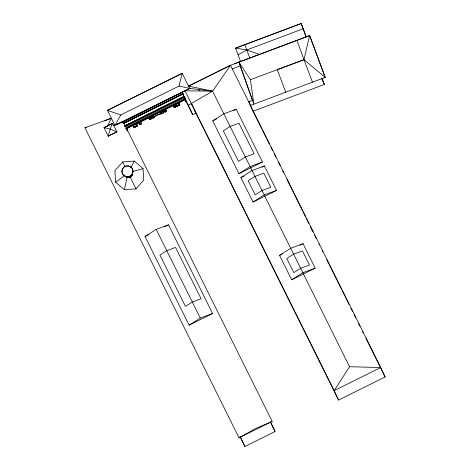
<?xml version="1.0" encoding="UTF-8"?>
<svg xmlns="http://www.w3.org/2000/svg" width="470" height="470" viewBox="0 0 470 470"><rect width="100%" height="100%" fill="white"/><g stroke="black" fill="none" stroke-linecap="round" stroke-linejoin="round"><path stroke-width="0.7" d="M124.35 189.733L115.602 182.219L114.897 170.722L122.647 161.968L134.308 161.098L143.056 168.613L143.761 180.11L136.012 188.864L124.35 189.733L127.106 177.507M179.029 86.063L182.196 73.314L107.448 110.333L114.968 125.449L120.731 114.962L179.029 86.063L189.686 88.389L212.581 91.174L250.111 166.58L262.436 162.015L236.199 109.228L223.873 113.793L212.71 120.872L238.948 173.659L262.436 162.015M108.223 136.153L110.115 129.038L112.647 123.316L116.889 131.858L108.223 136.153L103.982 127.611L112.647 123.316L104.005 127.664L110.115 129.038L116.889 131.858M185.979 101.309L186.314 101.579L184.17 97.102M133.198 125.455L134.22 127.582L137.428 125.972L136.265 123.745M107.371 126.36L111.372 118.217L84.906 127.769M130.801 167.808L134.308 161.098M230.5 65.306L212.581 91.174L185.016 90.792L334.182 390.617L380.735 367.54L349.545 366.712L334.182 390.617L338.565 400.052L385.118 376.975L380.735 367.54L230.5 65.306L188.552 86.104L230.5 65.306L309.654 35.591L325.199 77.38L250.457 105.45L249.065 101.714M115.602 182.219L124.703 175.439M238.948 173.659L250.111 166.58M145.024 236.463L156.187 229.383L168.513 224.819L212.605 313.525L189.116 325.17L145.024 236.463L148.937 234.518M240.91 177.595L252.073 170.522L264.399 165.951L276.548 190.391L253.06 202.035L240.91 177.595L243.924 176.103M253.06 202.035L264.222 194.956L276.548 190.391M303.438 273.975L291.694 279.797L279.55 255.357L290.713 248.278L303.038 243.713L315.182 268.153L304.066 273.663M189.116 325.17L200.279 318.09L212.605 313.525M291.694 279.797L302.856 272.718L315.182 268.153M191.549 103.676L195.931 113.111L192.712 114.709L188.329 105.268L212.581 91.174L188.552 86.104M238.084 54.79L246.726 49.967L303.062 28.811L301.211 23.5L235.611 48.14L240.611 61.582M116.266 124.785L189.686 88.389L182.196 73.314L107.471 110.374L120.731 114.962M116.202 124.926L190.256 88.196M121.172 122.541L182.243 92.296M121.865 122.276L182.29 92.396M182.871 93.665L123.146 123.275L182.9 93.724M123.692 123.246L183.171 93.742M183.341 93.824L123.645 123.428L182.736 94.188M125.026 125.69L129.973 123.24M146.382 115.085L147.703 114.451M148.25 114.175L149.566 113.529M157.415 109.639L184.24 96.338M124.744 125.907L183.87 96.597M124.779 125.972L183.899 96.661M124.861 126.136L184.698 96.473M124.82 126.271L184.675 96.603M124.908 126.283L184.692 96.644M126.013 126.994L185.121 97.69M108.2 136.1L116.865 131.806M184.927 98.841L185.004 98.782A4.024 0.805 -26.4 0 0 184.469 98.829M125.984 128.31L185.503 98.806M126.001 128.345L185.703 98.747M126.036 128.428L128.674 127.129M129.961 126.477L182.947 100.228M185.726 99.252L126.201 128.762L185.726 99.252M133.192 125.478L153.191 115.573M137.034 125.396L134.02 126.888M179.434 104.375L176.42 105.867M137.281 125.455L133.915 127.117L137.281 125.461L136.136 123.152M176.321 106.097L179.681 104.434L176.321 106.103L175.457 104.317M152.345 115.303L153.784 117.606A4.054 0.811 -26.4 0 1 154.336 116.895L155.335 116.166A4.013 0.799 -26.4 0 1 158.925 114.386L160.1 114.04A4.054 0.811 -26.4 0 1 160.981 114.034L160.012 111.502M178.671 102.724L179.669 104.875L176.655 106.367L175.439 103.888L176.632 106.496L179.84 104.969L176.62 106.561L175.31 103.87M212.71 120.872L216.623 118.934M233.185 110.72L236.199 109.228M262.013 167.138L264.399 165.951M164.253 226.928L168.513 224.819M279.55 255.357L282.811 253.741M300.024 245.205L303.038 243.713M84.882 127.723L239.036 437.846L272.165 421.367L123.111 121.501L113.317 125.749M239.994 436.648L244.893 446.5L275.05 431.548L270.667 422.107M272.165 421.367L255.192 428.728L239.036 437.846M234.495 63.767L309.654 35.591M232.127 68.973L240.711 65.747M248.654 101.814L253.001 100.239M250.404 105.591L253.03 111.249L324.359 84.465L322.062 78.29M252.461 100.386L238.954 62.093L250.434 79.688L303.967 59.678L309.63 35.544L325.199 77.38M111.372 118.217L104.581 120.784M132.922 171.509L143.056 168.613M259.358 54.379L246.726 49.967L235.611 48.14L301.211 23.5L306.199 36.883L303.062 28.811M183.7 96.632L184.052 96.82M325.181 77.338L303.967 59.678L312.474 82.162M198.552 89.465L200.014 90.998M122.647 161.968L125.102 166.832M253.03 111.249L256.626 118.481M256.949 119.133L261.843 128.974M262.495 130.29L266.079 137.504M266.731 138.815L269.339 144.067M270.973 147.345L272.606 150.629M274.233 153.907L275.867 157.186M278.475 162.438L280.102 165.716M282.711 170.963L283.363 172.279M286.953 179.493L302.281 210.331M302.933 211.641L305.541 216.893M306.193 218.203L308.802 223.45M310.435 226.734L313.044 231.98M314.671 235.264L316.304 238.543M318.913 243.789L319.565 245.105M322.173 250.351L322.825 251.662M326.738 259.534L341.743 289.714M342.395 291.03L345.979 298.244M346.631 299.56L349.239 304.807M350.873 308.085L352.506 311.369M354.133 314.647L355.767 317.926M358.375 323.178L360.002 326.456M362.611 331.708L363.263 333.019M365.872 338.265L385.118 376.975M250.498 167.455L264.222 194.956M264.557 195.732L302.856 272.718M303.127 273.329L349.545 366.712M191.431 104.058L192.071 105.35M194.392 110.021L338.565 400.052M188.329 105.268L181.902 92.337L184.974 98.959M183.929 97.09L192.712 114.709M184.111 97.66L184.728 98.906M185.127 99.587L185.985 101.314M184.381 98.635L184.933 99.752M178.823 102.707L179.84 104.969M178.418 102.196L178.477 102.319M178.735 102.824L179.781 104.933M178.7 102.924L179.669 104.875M175.099 104.105L175.298 104.505M160.117 112.23L160.74 113.481M152.55 115.203L153.796 117.7M136.106 123.299L137.44 125.989L134.214 127.493L133.257 125.237M136.047 123.41L137.263 125.895L134.25 127.388L133.051 124.938M133.063 125.402L134.22 127.582M127.335 130.419L126.759 129.262L127.493 130.942M126.642 129.321L127.435 130.913M270.479 422.342L275.05 431.548M156.187 229.383L200.279 318.09M86.744 127.728L86.468 127.159M130.037 176.708L136.012 188.864M321.451 78.202L324.359 84.465M296.928 40.373L303.99 59.743L277.265 69.66L285.707 92.161M185.315 99.429L185.468 99.752M185.204 99.605L186.285 101.773M136.059 123.434L136.294 123.945M133.274 125.079L133.41 125.378M127.088 130.349L127.323 130.854M132.276 174.505L132.47 174.922M126.941 177.155L127.135 177.566M240.528 437.106L244.893 446.5M249.57 57.41L244.811 44.679M238.954 62.093L253.853 104.123L250.434 79.688M132.258 173.736A0.852 0.834 -24.9 0 1 131.341 175.087M127.981 176.385A0.852 0.834 -24.9 0 1 127.2 177.39A0.852 0.834 -24.9 0 1 126.301 176.514M130.466 175.709A0.852 0.834 -24.9 0 1 130.196 177.014A0.852 0.834 -24.9 0 1 128.997 176.444M131.23 175.122A3.537 3.466 -24.9 0 1 130.619 175.809M128.98 176.626A3.537 3.466 -24.9 0 1 128.063 176.691M132.428 172.367A4.212 4.124 -24.9 0 1 125.143 175.98M132.622 172.784A4.212 4.124 -24.9 0 1 125.331 176.397M139.849 121.953A0.846 0.828 -24.9 0 1 138.897 122.147M140.324 122.359A1.199 1.175 -24.9 0 1 141.382 123.869A1.199 1.175 -24.9 0 1 139.631 124.556A1.199 1.175 -24.9 0 1 139.384 122.729M140.301 122.47A1.058 1.034 -24.9 0 1 141.247 123.739A1.058 1.034 -24.9 0 1 139.796 124.462A1.058 1.034 -24.9 0 1 139.355 122.94M140.277 122.67A0.834 0.817 -24.9 0 1 141.047 123.587A0.834 0.817 -24.9 0 1 140.066 124.303A0.834 0.817 -24.9 0 1 139.414 123.305M139.678 121.971A0.752 0.74 -24.9 0 1 138.932 122.059M153.608 117.288A0.834 0.817 -24.9 0 1 152.509 117.723A0.834 0.817 -24.9 0 1 152.086 116.642M153.872 117.212A1.058 1.034 -24.9 0 1 152.339 117.888A1.058 1.034 -24.9 0 1 152.092 116.266M154.054 116.871A1.199 1.175 -24.9 0 1 152.58 118.158A1.199 1.175 -24.9 0 1 151.875 116.366M150.588 117.435A0.87 0.852 -24.9 0 1 150.999 118.605A0.87 0.852 -24.9 0 1 149.789 118.969A0.87 0.852 -24.9 0 1 149.513 117.758M150.67 117.288A1.058 1.034 -24.9 0 1 151.175 118.704A1.058 1.034 -24.9 0 1 149.707 119.145A1.058 1.034 -24.9 0 1 149.372 117.676M150.547 117.124A1.199 1.175 -24.9 0 1 151.393 118.61A1.199 1.175 -24.9 0 1 149.836 119.38A1.199 1.175 -24.9 0 1 149.166 117.811M173.612 104.834A0.846 0.828 -24.9 0 0 174.276 104.575A0.752 0.74 -24.9 0 1 173.642 104.787A0.752 0.74 -24.9 0 0 174.229 104.546M174.564 105.027A1.199 1.175 -24.9 0 1 175.874 106.332A1.199 1.175 -24.9 0 1 174.264 107.307A1.199 1.175 -24.9 0 1 173.7 105.55M174.582 105.339A0.834 0.817 -24.9 0 1 175.498 106.15A0.834 0.817 -24.9 0 1 174.564 106.966A0.834 0.817 -24.9 0 1 173.859 105.967M161.968 110.691A0.846 0.828 -24.9 0 1 161.41 110.861A0.846 0.828 -24.9 0 0 161.986 110.732M162.808 111.419A0.834 0.817 -24.9 0 1 163.184 112.583A0.834 0.817 -24.9 0 1 161.962 112.835A0.834 0.817 -24.9 0 1 161.874 111.613M162.902 111.225A1.058 1.034 -24.9 0 1 163.407 112.647A1.058 1.034 -24.9 0 1 161.939 113.082A1.058 1.034 -24.9 0 1 161.604 111.613M162.362 111.155A1.058 1.034 -24.9 0 1 162.544 111.149M161.927 110.656A0.752 0.74 -24.9 0 1 161.433 110.802M162.367 111.049A1.199 1.175 -24.9 0 1 163.672 112.354A1.199 1.175 -24.9 0 1 162.068 113.329A1.199 1.175 -24.9 0 1 161.498 111.572M164.782 109.222A0.846 0.828 -24.9 0 1 164.318 109.563M164.8 109.257A0.846 0.828 -24.9 0 1 164.336 109.598M165.135 110.08A0.84 0.823 -24.9 0 1 165.898 111.049A0.84 0.823 -24.9 0 1 164.829 111.696A0.84 0.823 -24.9 0 1 164.312 110.579M165.158 109.892A1.058 1.034 -24.9 0 1 166.104 111.161A1.058 1.034 -24.9 0 1 164.659 111.878A1.058 1.034 -24.9 0 1 164.218 110.356M165.187 109.78A1.199 1.175 -24.9 0 1 166.239 111.29A1.199 1.175 -24.9 0 1 164.488 111.978A1.199 1.175 -24.9 0 1 164.242 110.15M164.641 109.304A0.752 0.74 -24.9 0 1 164.306 109.51M153.59 117.8A4.277 0.852 -26.4 0 1 157.062 115.127A4.277 0.852 -26.4 0 1 161.251 114.004M230.165 126.459L223.315 130.807L238.496 161.351L245.346 157.004L254.147 153.743L238.966 123.199L230.165 126.459M254.987 176.385L248.137 180.727L255.169 194.868L262.019 190.526L270.82 187.266L263.788 173.125L254.987 176.385M166.762 250.669L159.912 255.01L185.427 306.346L192.283 301.998L201.078 298.738L175.563 247.408L166.762 250.669M293.627 254.141L286.771 258.488L293.803 272.629L300.653 268.282L309.454 265.027L302.421 250.886L293.627 254.141M185.632 99.07L126.113 128.574L185.644 99.082M178.964 102.818L175.563 104.522L178.97 102.83M125.602 176.503A5.575 5.464 -24.9 0 0 132.869 170.169A5.575 5.464 -24.9 0 0 123.775 167.208A5.575 5.464 -24.9 0 0 125.602 176.503M125.625 176.55A5.575 5.464 -24.9 0 0 132.893 170.216A5.575 5.464 -24.9 0 0 123.798 167.255A5.575 5.464 -24.9 0 0 125.625 176.55M175.721 106.155A1.058 1.034 -24.9 0 0 174.564 105.127A1.058 1.034 -24.9 0 1 175.727 106.161A1.058 1.034 -24.9 0 1 174.54 107.195A1.058 1.034 -24.9 0 1 173.653 105.932A1.058 1.034 -24.9 0 0 174.535 107.189A1.058 1.034 -24.9 0 0 175.721 106.155"/></g></svg>
